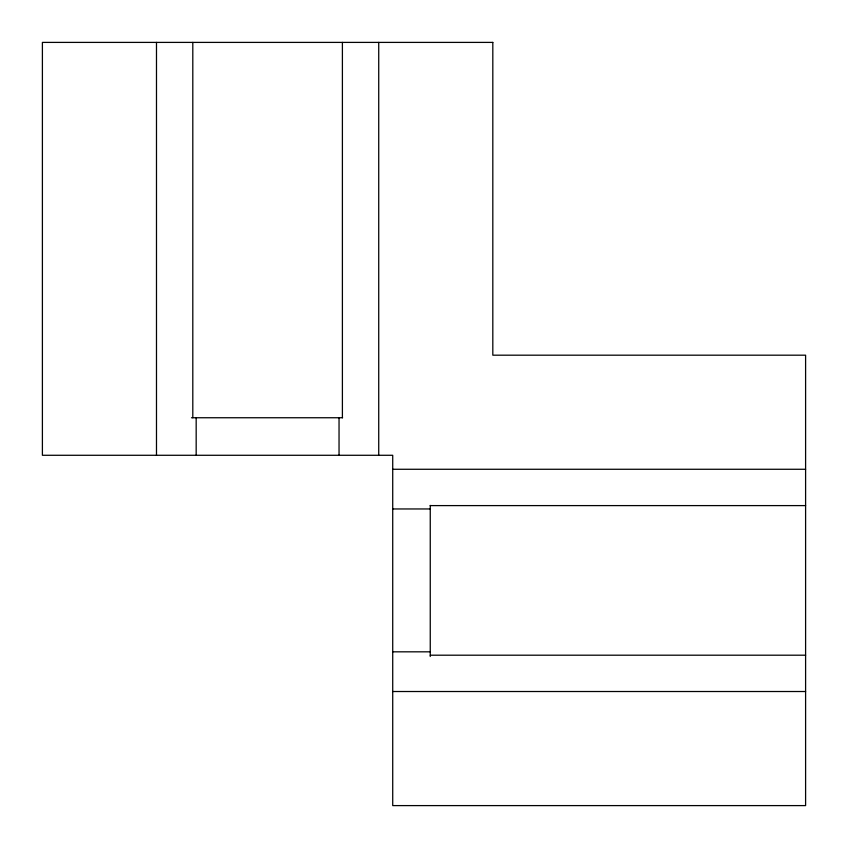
<?xml version="1.0" encoding="UTF-8"?>
<svg xmlns="http://www.w3.org/2000/svg" width="848" height="848" viewBox="0 0 848 848"><rect width="100%" height="100%" fill="white"/><g stroke="black" fill="none" stroke-linecap="round" stroke-linejoin="round"><path stroke-width="1.27" d="M191.489 417.746L342.581 417.746M392.719 469.273L805.6 469.273M430.254 505.599L805.6 505.599M392.719 508.959L430.254 508.959M392.719 651.826L430.254 651.826M430.254 655.197L805.6 655.197M392.719 691.512L805.6 691.512M430.254 505.419L430.254 656.511M378.727 42.4L378.727 455.281M342.401 42.4L342.401 417.746M339.041 417.746L339.041 455.281M196.174 417.746L196.174 455.281M192.803 42.4L192.803 417.746M156.488 42.4L156.488 455.281M492.815 42.4L42.4 42.4L42.4 455.281L392.719 455.281L392.719 805.6L805.6 805.6L805.6 355.185L492.815 355.185L492.815 42.4"/></g></svg>
